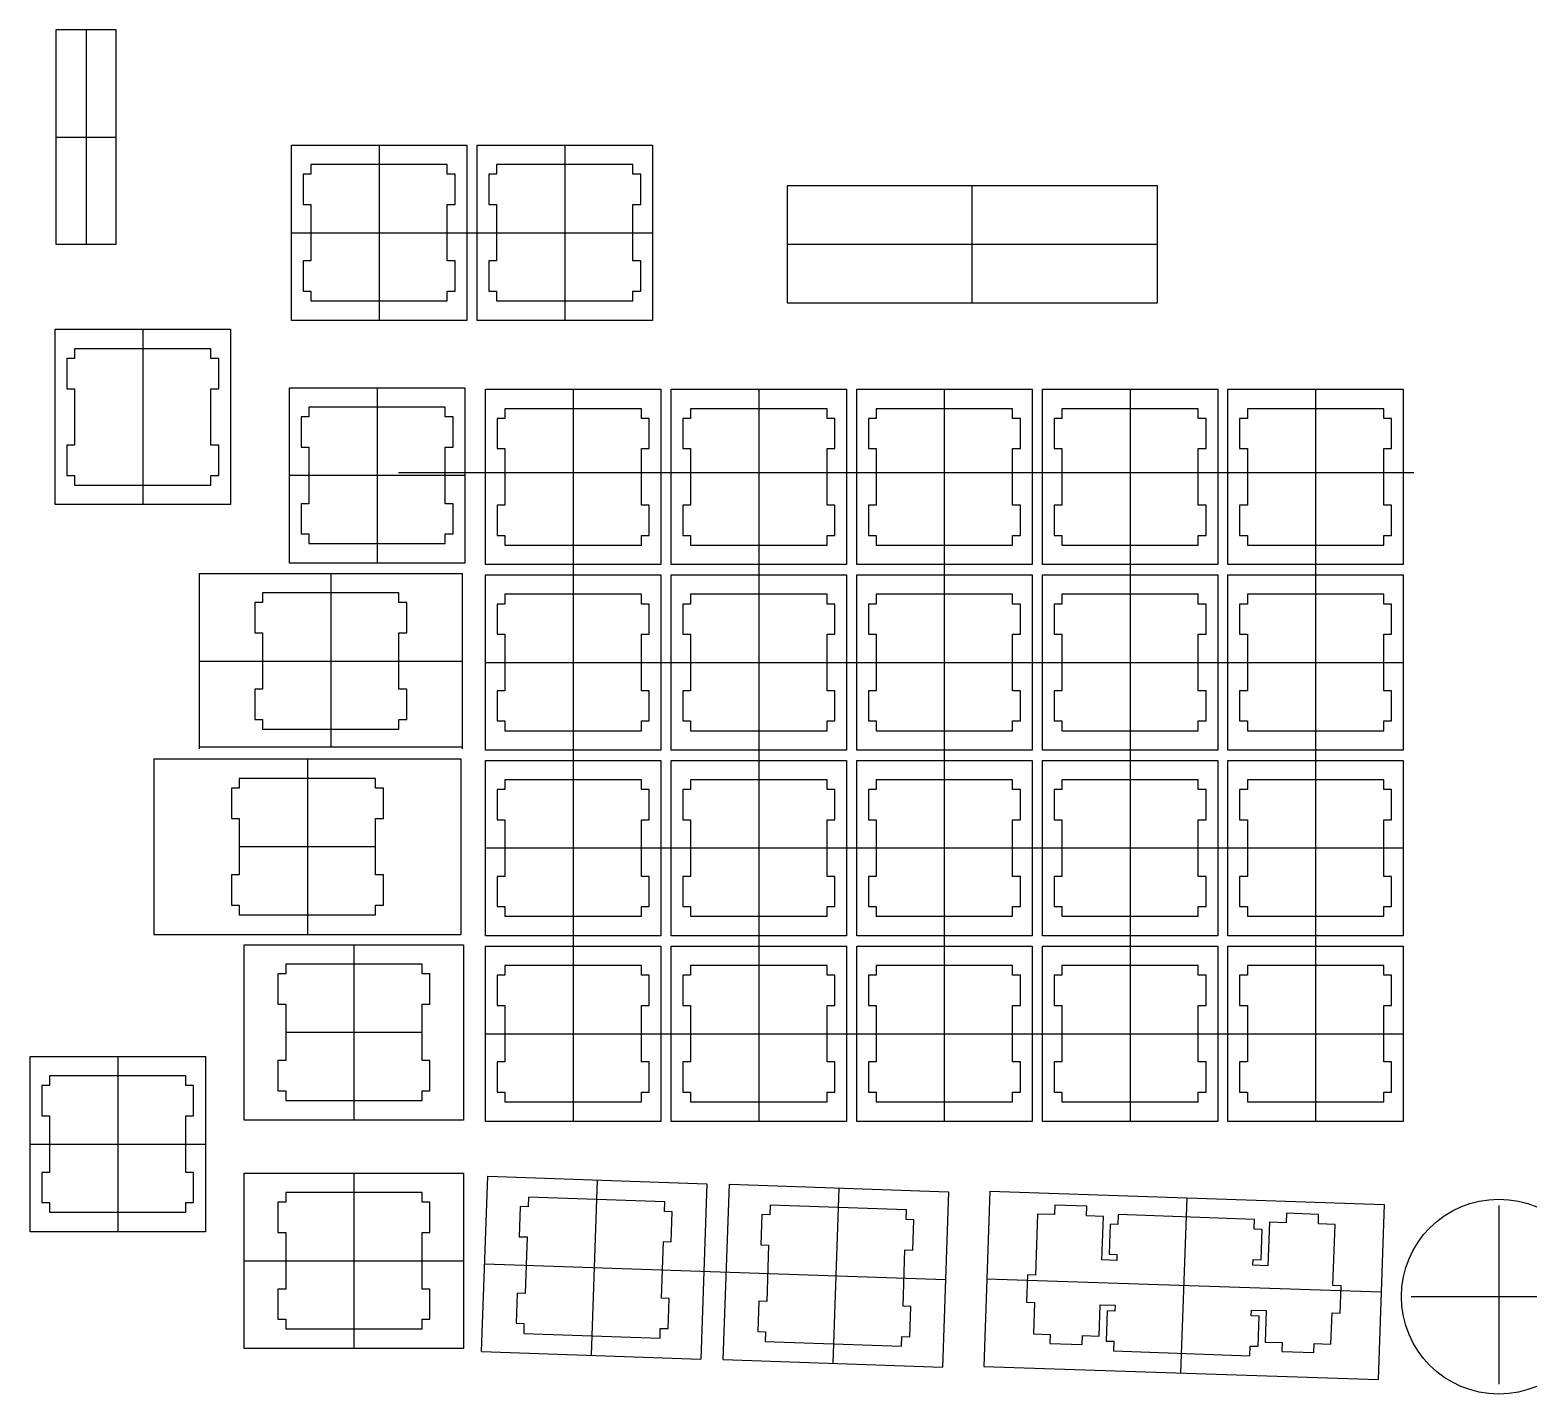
# Model space of a CAD drawing. Header units: millimetres. Extents: x -151 to 202, y -10 to 131.
# Drawn here: x -150.8 to 3, y -10 to 130 of the extents above; entities that cross this region are included whole.
import ezdxf

# ---------------------------------------------------------------- set-up
doc = ezdxf.new("R2010")
doc.units = ezdxf.units.MM
doc.layers.get('0').update_dxf_attribs({"color": 18, "lineweight": 25, "true_color": 0x000000})

msp = doc.modelspace()

# ---------------------------------------------------------------- linework, layer by layer
for p, q in [((-121.92, 116.19), (-121.92, 115.19)), ((-107.92, 116.19), (-121.92, 116.19)), ((-107.92, 115.19), (-107.92, 116.19)), ((-102.87, 116.19), (-102.87, 115.19)), ((-88.87, 116.19), (-102.87, 116.19)), ((-88.87, 115.19), (-88.87, 116.19)), ((-121.92, 115.19), (-122.72, 115.19)), ((-122.72, 115.19), (-122.72, 112.09)), ((-107.12, 115.19), (-107.92, 115.19)), ((-107.12, 112.09), (-107.12, 115.19)), ((-102.87, 115.19), (-103.67, 115.19)), ((-103.67, 115.19), (-103.67, 112.09)), ((-88.07, 115.19), (-88.87, 115.19)), ((-88.07, 112.09), (-88.07, 115.19)), ((-122.72, 112.09), (-121.92, 112.09)), ((-121.92, 112.09), (-121.92, 106.29)), ((-107.92, 106.29), (-107.92, 112.09)), ((-107.92, 112.09), (-107.12, 112.09)), ((-103.67, 112.09), (-102.87, 112.09)), ((-102.87, 112.09), (-102.87, 106.29)), ((-88.87, 106.29), (-88.87, 112.09)), ((-88.87, 112.09), (-88.07, 112.09)), ((-121.92, 106.29), (-122.72, 106.29)), ((-122.72, 106.29), (-122.72, 103.19)), ((-107.12, 106.29), (-107.92, 106.29)), ((-107.12, 103.19), (-107.12, 106.29)), ((-102.87, 106.29), (-103.67, 106.29)), ((-103.67, 106.29), (-103.67, 103.19)), ((-88.07, 106.29), (-88.87, 106.29)), ((-88.07, 103.19), (-88.07, 106.29)), ((-122.72, 103.19), (-121.92, 103.19)), ((-121.92, 103.19), (-121.92, 102.19)), ((-107.92, 102.19), (-107.92, 103.19)), ((-107.92, 103.19), (-107.12, 103.19)), ((-103.67, 103.19), (-102.87, 103.19)), ((-102.87, 103.19), (-102.87, 102.19)), ((-88.87, 102.19), (-88.87, 103.19)), ((-88.87, 103.19), (-88.07, 103.19)), ((-121.92, 102.19), (-107.92, 102.19)), ((-102.87, 102.19), (-88.87, 102.19)), ((-146.18, 97.28), (-146.18, 96.28)), ((-132.18, 97.28), (-146.18, 97.28)), ((-132.18, 96.28), (-132.18, 97.28)), ((-146.18, 96.28), (-146.98, 96.28)), ((-146.98, 96.28), (-146.98, 93.18)), ((-131.38, 96.28), (-132.18, 96.28)), ((-131.38, 93.18), (-131.38, 96.28)), ((-146.98, 93.18), (-146.18, 93.18)), ((-146.18, 93.18), (-146.18, 87.38)), ((-132.18, 87.38), (-132.18, 93.18)), ((-132.18, 93.18), (-131.38, 93.18)), ((-122.13, 91.28), (-122.13, 90.28)), ((-108.13, 91.28), (-122.13, 91.28)), ((-108.13, 90.28), (-108.13, 91.28)), ((-102, 91.13), (-102, 90.13)), ((-88, 91.13), (-102, 91.13)), ((-88, 90.13), (-88, 91.13)), ((-82.95, 91.13), (-82.95, 90.13)), ((-68.95, 91.13), (-82.95, 91.13)), ((-68.95, 90.13), (-68.95, 91.13)), ((-63.9, 91.13), (-63.9, 90.13)), ((-49.9, 91.13), (-63.9, 91.13)), ((-49.9, 90.13), (-49.9, 91.13)), ((-44.85, 91.13), (-44.85, 90.13)), ((-30.85, 91.13), (-44.85, 91.13)), ((-30.85, 90.13), (-30.85, 91.13)), ((-25.8, 91.13), (-25.8, 90.13)), ((-11.8, 91.13), (-25.8, 91.13)), ((-11.8, 90.13), (-11.8, 91.13)), ((-122.13, 90.28), (-122.93, 90.28)), ((-122.93, 90.28), (-122.93, 87.18)), ((-107.33, 90.28), (-108.13, 90.28)), ((-107.33, 87.18), (-107.33, 90.28)), ((-102, 90.13), (-102.8, 90.13)), ((-102.8, 90.13), (-102.8, 87.03)), ((-87.2, 90.13), (-88, 90.13)), ((-87.2, 87.03), (-87.2, 90.13)), ((-82.95, 90.13), (-83.75, 90.13)), ((-83.75, 90.13), (-83.75, 87.03)), ((-68.15, 90.13), (-68.95, 90.13)), ((-68.15, 87.03), (-68.15, 90.13)), ((-63.9, 90.13), (-64.7, 90.13)), ((-64.7, 90.13), (-64.7, 87.03)), ((-49.1, 90.13), (-49.9, 90.13)), ((-49.1, 87.03), (-49.1, 90.13)), ((-44.85, 90.13), (-45.65, 90.13)), ((-45.65, 90.13), (-45.65, 87.03)), ((-30.05, 90.13), (-30.85, 90.13)), ((-30.05, 87.03), (-30.05, 90.13)), ((-25.8, 90.13), (-26.6, 90.13)), ((-26.6, 90.13), (-26.6, 87.03)), ((-11, 90.13), (-11.8, 90.13)), ((-11, 87.03), (-11, 90.13)), ((-146.18, 87.38), (-146.98, 87.38)), ((-146.98, 87.38), (-146.98, 84.28)), ((-131.38, 87.38), (-132.18, 87.38)), ((-131.38, 84.28), (-131.38, 87.38)), ((-122.93, 87.18), (-122.13, 87.18)), ((-122.13, 87.18), (-122.13, 81.38)), ((-108.13, 81.38), (-108.13, 87.18)), ((-108.13, 87.18), (-107.33, 87.18)), ((-102.8, 87.03), (-102, 87.03)), ((-102, 87.03), (-102, 81.23)), ((-88, 81.23), (-88, 87.03)), ((-88, 87.03), (-87.2, 87.03)), ((-83.75, 87.03), (-82.95, 87.03)), ((-82.95, 87.03), (-82.95, 81.23)), ((-68.95, 81.23), (-68.95, 87.03)), ((-68.95, 87.03), (-68.15, 87.03)), ((-64.7, 87.03), (-63.9, 87.03)), ((-63.9, 87.03), (-63.9, 81.23)), ((-49.9, 81.23), (-49.9, 87.03)), ((-49.9, 87.03), (-49.1, 87.03)), ((-45.65, 87.03), (-44.85, 87.03)), ((-44.85, 87.03), (-44.85, 81.23)), ((-30.85, 81.23), (-30.85, 87.03)), ((-30.85, 87.03), (-30.05, 87.03)), ((-26.6, 87.03), (-25.8, 87.03)), ((-25.8, 87.03), (-25.8, 81.23)), ((-11.8, 81.23), (-11.8, 87.03)), ((-11.8, 87.03), (-11, 87.03)), ((-146.98, 84.28), (-146.18, 84.28)), ((-146.18, 84.28), (-146.18, 83.28)), ((-146.18, 83.28), (-132.18, 83.28)), ((-132.18, 83.28), (-132.18, 84.28)), ((-132.18, 84.28), (-131.38, 84.28)), ((-122.13, 81.38), (-122.93, 81.38)), ((-122.93, 81.38), (-122.93, 78.28)), ((-107.33, 81.38), (-108.13, 81.38)), ((-107.33, 78.28), (-107.33, 81.38)), ((-102, 81.23), (-102.8, 81.23)), ((-102.8, 81.23), (-102.8, 78.13)), ((-87.2, 81.23), (-88, 81.23)), ((-87.2, 78.13), (-87.2, 81.23)), ((-82.95, 81.23), (-83.75, 81.23)), ((-83.75, 81.23), (-83.75, 78.13)), ((-68.15, 81.23), (-68.95, 81.23)), ((-68.15, 78.13), (-68.15, 81.23)), ((-63.9, 81.23), (-64.7, 81.23)), ((-64.7, 81.23), (-64.7, 78.13)), ((-49.1, 81.23), (-49.9, 81.23)), ((-49.1, 78.13), (-49.1, 81.23)), ((-44.85, 81.23), (-45.65, 81.23)), ((-45.65, 81.23), (-45.65, 78.13)), ((-30.05, 81.23), (-30.85, 81.23)), ((-30.05, 78.13), (-30.05, 81.23)), ((-25.8, 81.23), (-26.6, 81.23)), ((-26.6, 81.23), (-26.6, 78.13)), ((-11, 81.23), (-11.8, 81.23)), ((-11, 78.13), (-11, 81.23)), ((-122.93, 78.28), (-122.13, 78.28)), ((-122.13, 78.28), (-122.13, 77.28)), ((-122.13, 77.28), (-108.13, 77.28)), ((-108.13, 77.28), (-108.13, 78.28)), ((-108.13, 78.28), (-107.33, 78.28)), ((-102.8, 78.13), (-102, 78.13)), ((-102, 78.13), (-102, 77.13)), ((-102, 77.13), (-88, 77.13)), ((-88, 77.13), (-88, 78.13)), ((-88, 78.13), (-87.2, 78.13)), ((-83.75, 78.13), (-82.95, 78.13)), ((-82.95, 78.13), (-82.95, 77.13)), ((-82.95, 77.13), (-68.95, 77.13)), ((-68.95, 77.13), (-68.95, 78.13)), ((-68.95, 78.13), (-68.15, 78.13)), ((-64.7, 78.13), (-63.9, 78.13)), ((-63.9, 78.13), (-63.9, 77.13)), ((-63.9, 77.13), (-49.9, 77.13)), ((-49.9, 77.13), (-49.9, 78.13)), ((-49.9, 78.13), (-49.1, 78.13)), ((-45.65, 78.13), (-44.85, 78.13)), ((-44.85, 78.13), (-44.85, 77.13)), ((-44.85, 77.13), (-30.85, 77.13)), ((-30.85, 77.13), (-30.85, 78.13)), ((-30.85, 78.13), (-30.05, 78.13)), ((-26.6, 78.13), (-25.8, 78.13)), ((-25.8, 78.13), (-25.8, 77.13)), ((-25.8, 77.13), (-11.8, 77.13)), ((-11.8, 77.13), (-11.8, 78.13)), ((-11.8, 78.13), (-11, 78.13)), ((-126.89, 71.23), (-127.69, 71.23)), ((-127.69, 71.23), (-127.69, 68.13)), ((-126.89, 72.23), (-126.89, 71.23)), ((-112.89, 72.23), (-126.89, 72.23)), ((-112.89, 71.23), (-112.89, 72.23)), ((-112.09, 71.23), (-112.89, 71.23)), ((-112.09, 68.13), (-112.09, 71.23)), ((-102, 71.08), (-102.8, 71.08)), ((-102.8, 71.08), (-102.8, 67.98)), ((-102, 72.08), (-102, 71.08)), ((-88, 72.08), (-102, 72.08)), ((-88, 71.08), (-88, 72.08)), ((-87.2, 71.08), (-88, 71.08)), ((-87.2, 67.98), (-87.2, 71.08)), ((-82.95, 71.08), (-83.75, 71.08)), ((-83.75, 71.08), (-83.75, 67.98)), ((-82.95, 72.08), (-82.95, 71.08)), ((-68.95, 72.08), (-82.95, 72.08)), ((-68.95, 71.08), (-68.95, 72.08)), ((-68.15, 71.08), (-68.95, 71.08)), ((-68.15, 67.98), (-68.15, 71.08)), ((-63.9, 71.08), (-64.7, 71.08)), ((-64.7, 71.08), (-64.7, 67.98)), ((-63.9, 72.08), (-63.9, 71.08)), ((-49.9, 72.08), (-63.9, 72.08)), ((-49.9, 71.08), (-49.9, 72.08)), ((-49.1, 71.08), (-49.9, 71.08)), ((-49.1, 67.98), (-49.1, 71.08)), ((-44.85, 71.08), (-45.65, 71.08)), ((-45.65, 71.08), (-45.65, 67.98)), ((-44.85, 72.08), (-44.85, 71.08)), ((-30.85, 72.08), (-44.85, 72.08)), ((-30.85, 71.08), (-30.85, 72.08)), ((-30.05, 71.08), (-30.85, 71.08)), ((-30.05, 67.98), (-30.05, 71.08)), ((-25.8, 71.08), (-26.6, 71.08)), ((-26.6, 71.08), (-26.6, 67.98)), ((-25.8, 72.08), (-25.8, 71.08)), ((-11.8, 72.08), (-25.8, 72.08)), ((-11.8, 71.08), (-11.8, 72.08)), ((-11, 71.08), (-11.8, 71.08)), ((-11, 67.98), (-11, 71.08)), ((-127.69, 68.13), (-126.89, 68.13)), ((-126.89, 68.13), (-126.89, 62.33)), ((-112.89, 62.33), (-112.89, 68.13)), ((-112.89, 68.13), (-112.09, 68.13)), ((-102.8, 67.98), (-102, 67.98)), ((-102, 67.98), (-102, 62.18)), ((-88, 62.18), (-88, 67.98)), ((-88, 67.98), (-87.2, 67.98)), ((-83.75, 67.98), (-82.95, 67.98)), ((-82.95, 67.98), (-82.95, 62.18)), ((-68.95, 62.18), (-68.95, 67.98)), ((-68.95, 67.98), (-68.15, 67.98)), ((-64.7, 67.98), (-63.9, 67.98)), ((-63.9, 67.98), (-63.9, 62.18)), ((-49.9, 62.18), (-49.9, 67.98)), ((-49.9, 67.98), (-49.1, 67.98)), ((-45.65, 67.98), (-44.85, 67.98)), ((-44.85, 67.98), (-44.85, 62.18)), ((-30.85, 62.18), (-30.85, 67.98)), ((-30.85, 67.98), (-30.05, 67.98)), ((-26.6, 67.98), (-25.8, 67.98)), ((-25.8, 67.98), (-25.8, 62.18)), ((-11.8, 62.18), (-11.8, 67.98)), ((-11.8, 67.98), (-11, 67.98)), ((-126.89, 62.33), (-127.69, 62.33)), ((-127.69, 62.33), (-127.69, 59.23)), ((-112.09, 62.33), (-112.89, 62.33)), ((-112.09, 59.23), (-112.09, 62.33)), ((-102, 62.18), (-102.8, 62.18)), ((-102.8, 62.18), (-102.8, 59.08)), ((-87.2, 62.18), (-88, 62.18)), ((-87.2, 59.08), (-87.2, 62.18)), ((-82.95, 62.18), (-83.75, 62.18)), ((-83.75, 62.18), (-83.75, 59.08)), ((-68.15, 62.18), (-68.95, 62.18)), ((-68.15, 59.08), (-68.15, 62.18)), ((-63.9, 62.18), (-64.7, 62.18)), ((-64.7, 62.18), (-64.7, 59.08)), ((-49.1, 62.18), (-49.9, 62.18)), ((-49.1, 59.08), (-49.1, 62.18)), ((-44.85, 62.18), (-45.65, 62.18)), ((-45.65, 62.18), (-45.65, 59.08)), ((-30.05, 62.18), (-30.85, 62.18)), ((-30.05, 59.08), (-30.05, 62.18)), ((-25.8, 62.18), (-26.6, 62.18)), ((-26.6, 62.18), (-26.6, 59.08)), ((-11, 62.18), (-11.8, 62.18)), ((-11, 59.08), (-11, 62.18)), ((-127.69, 59.23), (-126.89, 59.23)), ((-126.89, 59.23), (-126.89, 58.23)), ((-112.89, 58.23), (-112.89, 59.23)), ((-112.89, 59.23), (-112.09, 59.23)), ((-102.8, 59.08), (-102, 59.08)), ((-102, 59.08), (-102, 58.08)), ((-88, 58.08), (-88, 59.08)), ((-88, 59.08), (-87.2, 59.08)), ((-83.75, 59.08), (-82.95, 59.08)), ((-82.95, 59.08), (-82.95, 58.08)), ((-68.95, 58.08), (-68.95, 59.08)), ((-68.95, 59.08), (-68.15, 59.08)), ((-64.7, 59.08), (-63.9, 59.08)), ((-63.9, 59.08), (-63.9, 58.08)), ((-49.9, 58.08), (-49.9, 59.08)), ((-49.9, 59.08), (-49.1, 59.08)), ((-45.65, 59.08), (-44.85, 59.08)), ((-44.85, 59.08), (-44.85, 58.08)), ((-30.85, 58.08), (-30.85, 59.08)), ((-30.85, 59.08), (-30.05, 59.08)), ((-26.6, 59.08), (-25.8, 59.08)), ((-25.8, 59.08), (-25.8, 58.08)), ((-11.8, 58.08), (-11.8, 59.08)), ((-11.8, 59.08), (-11, 59.08)), ((-126.89, 58.23), (-112.89, 58.23)), ((-102, 58.08), (-88, 58.08)), ((-82.95, 58.08), (-68.95, 58.08)), ((-63.9, 58.08), (-49.9, 58.08)), ((-44.85, 58.08), (-30.85, 58.08)), ((-25.8, 58.08), (-11.8, 58.08)), ((-129.28, 53.18), (-129.28, 52.18)), ((-115.28, 53.18), (-129.28, 53.18)), ((-115.28, 52.18), (-115.28, 53.18)), ((-102, 53.03), (-102, 52.03)), ((-88, 53.03), (-102, 53.03)), ((-88, 52.03), (-88, 53.03)), ((-82.95, 53.03), (-82.95, 52.03)), ((-68.95, 53.03), (-82.95, 53.03)), ((-68.95, 52.03), (-68.95, 53.03)), ((-63.9, 53.03), (-63.9, 52.03)), ((-49.9, 53.03), (-63.9, 53.03)), ((-49.9, 52.03), (-49.9, 53.03)), ((-44.85, 53.03), (-44.85, 52.03)), ((-30.85, 53.03), (-44.85, 53.03)), ((-30.85, 52.03), (-30.85, 53.03)), ((-25.8, 53.03), (-25.8, 52.03)), ((-11.8, 53.03), (-25.8, 53.03)), ((-11.8, 52.03), (-11.8, 53.03)), ((-129.28, 52.18), (-130.08, 52.18)), ((-130.08, 52.18), (-130.08, 49.08)), ((-114.48, 52.18), (-115.28, 52.18)), ((-114.48, 49.08), (-114.48, 52.18)), ((-102, 52.03), (-102.8, 52.03)), ((-102.8, 52.03), (-102.8, 48.93)), ((-87.2, 52.03), (-88, 52.03)), ((-87.2, 48.93), (-87.2, 52.03)), ((-82.95, 52.03), (-83.75, 52.03)), ((-83.75, 52.03), (-83.75, 48.93)), ((-68.15, 52.03), (-68.95, 52.03)), ((-68.15, 48.93), (-68.15, 52.03)), ((-63.9, 52.03), (-64.7, 52.03)), ((-64.7, 52.03), (-64.7, 48.93)), ((-49.1, 52.03), (-49.9, 52.03)), ((-49.1, 48.93), (-49.1, 52.03)), ((-44.85, 52.03), (-45.65, 52.03)), ((-45.65, 52.03), (-45.65, 48.93)), ((-30.05, 52.03), (-30.85, 52.03)), ((-30.05, 48.93), (-30.05, 52.03)), ((-25.8, 52.03), (-26.6, 52.03)), ((-26.6, 52.03), (-26.6, 48.93)), ((-11, 52.03), (-11.8, 52.03)), ((-11, 48.93), (-11, 52.03)), ((-130.08, 49.08), (-129.28, 49.08)), ((-129.28, 49.08), (-129.28, 43.28)), ((-115.28, 43.28), (-115.28, 49.08)), ((-115.28, 49.08), (-114.48, 49.08)), ((-102.8, 48.93), (-102, 48.93)), ((-102, 48.93), (-102, 43.13)), ((-88, 43.13), (-88, 48.93)), ((-88, 48.93), (-87.2, 48.93)), ((-83.75, 48.93), (-82.95, 48.93)), ((-82.95, 48.93), (-82.95, 43.13)), ((-68.95, 43.13), (-68.95, 48.93)), ((-68.95, 48.93), (-68.15, 48.93)), ((-64.7, 48.93), (-63.9, 48.93)), ((-63.9, 48.93), (-63.9, 43.13)), ((-49.9, 43.13), (-49.9, 48.93)), ((-49.9, 48.93), (-49.1, 48.93)), ((-45.65, 48.93), (-44.85, 48.93)), ((-44.85, 48.93), (-44.85, 43.13)), ((-30.85, 43.13), (-30.85, 48.93)), ((-30.85, 48.93), (-30.05, 48.93)), ((-26.6, 48.93), (-25.8, 48.93)), ((-25.8, 48.93), (-25.8, 43.13)), ((-11.8, 43.13), (-11.8, 48.93)), ((-11.8, 48.93), (-11, 48.93)), ((-129.28, 43.28), (-130.08, 43.28)), ((-130.08, 43.28), (-130.08, 40.18)), ((-114.48, 43.28), (-115.28, 43.28)), ((-114.48, 40.18), (-114.48, 43.28)), ((-102, 43.13), (-102.8, 43.13)), ((-102.8, 43.13), (-102.8, 40.03)), ((-87.2, 43.13), (-88, 43.13)), ((-87.2, 40.03), (-87.2, 43.13)), ((-82.95, 43.13), (-83.75, 43.13)), ((-83.75, 43.13), (-83.75, 40.03)), ((-68.15, 43.13), (-68.95, 43.13)), ((-68.15, 40.03), (-68.15, 43.13)), ((-63.9, 43.13), (-64.7, 43.13)), ((-64.7, 43.13), (-64.7, 40.03)), ((-49.1, 43.13), (-49.9, 43.13)), ((-49.1, 40.03), (-49.1, 43.13)), ((-44.85, 43.13), (-45.65, 43.13)), ((-45.65, 43.13), (-45.65, 40.03)), ((-30.05, 43.13), (-30.85, 43.13)), ((-30.05, 40.03), (-30.05, 43.13)), ((-25.8, 43.13), (-26.6, 43.13)), ((-26.6, 43.13), (-26.6, 40.03)), ((-11, 43.13), (-11.8, 43.13)), ((-11, 40.03), (-11, 43.13)), ((-130.08, 40.18), (-129.28, 40.18)), ((-129.28, 40.18), (-129.28, 39.18)), ((-115.28, 39.18), (-115.28, 40.18)), ((-115.28, 40.18), (-114.48, 40.18)), ((-102.8, 40.03), (-102, 40.03)), ((-102, 40.03), (-102, 39.03)), ((-88, 39.03), (-88, 40.03)), ((-88, 40.03), (-87.2, 40.03)), ((-83.75, 40.03), (-82.95, 40.03)), ((-82.95, 40.03), (-82.95, 39.03)), ((-68.95, 39.03), (-68.95, 40.03)), ((-68.95, 40.03), (-68.15, 40.03)), ((-64.7, 40.03), (-63.9, 40.03)), ((-63.9, 40.03), (-63.9, 39.03)), ((-49.9, 39.03), (-49.9, 40.03)), ((-49.9, 40.03), (-49.1, 40.03)), ((-45.65, 40.03), (-44.85, 40.03)), ((-44.85, 40.03), (-44.85, 39.03)), ((-30.85, 39.03), (-30.85, 40.03)), ((-30.85, 40.03), (-30.05, 40.03)), ((-26.6, 40.03), (-25.8, 40.03)), ((-25.8, 40.03), (-25.8, 39.03)), ((-11.8, 39.03), (-11.8, 40.03)), ((-11.8, 40.03), (-11, 40.03)), ((-129.28, 39.18), (-115.28, 39.18)), ((-102, 39.03), (-88, 39.03)), ((-82.95, 39.03), (-68.95, 39.03)), ((-63.9, 39.03), (-49.9, 39.03)), ((-44.85, 39.03), (-30.85, 39.03)), ((-25.8, 39.03), (-11.8, 39.03)), ((-124.51, 34.13), (-124.51, 33.13)), ((-110.51, 34.13), (-124.51, 34.13)), ((-110.51, 33.13), (-110.51, 34.13)), ((-102, 33.98), (-102, 32.98)), ((-88, 33.98), (-102, 33.98)), ((-88, 32.98), (-88, 33.98)), ((-82.95, 33.98), (-82.95, 32.98)), ((-68.95, 33.98), (-82.95, 33.98)), ((-68.95, 32.98), (-68.95, 33.98)), ((-63.9, 33.98), (-63.9, 32.98)), ((-49.9, 33.98), (-63.9, 33.98)), ((-49.9, 32.98), (-49.9, 33.98)), ((-44.85, 33.98), (-44.85, 32.98)), ((-30.85, 33.98), (-44.85, 33.98)), ((-30.85, 32.98), (-30.85, 33.98)), ((-25.8, 33.98), (-25.8, 32.98)), ((-11.8, 33.98), (-25.8, 33.98)), ((-11.8, 32.98), (-11.8, 33.98)), ((-124.51, 33.13), (-125.31, 33.13)), ((-125.31, 33.13), (-125.31, 30.03)), ((-109.71, 33.13), (-110.51, 33.13)), ((-109.71, 30.03), (-109.71, 33.13)), ((-102, 32.98), (-102.8, 32.98)), ((-102.8, 32.98), (-102.8, 29.88)), ((-87.2, 32.98), (-88, 32.98)), ((-87.2, 29.88), (-87.2, 32.98)), ((-82.95, 32.98), (-83.75, 32.98)), ((-83.75, 32.98), (-83.75, 29.88)), ((-68.15, 32.98), (-68.95, 32.98)), ((-68.15, 29.88), (-68.15, 32.98)), ((-63.9, 32.98), (-64.7, 32.98)), ((-64.7, 32.98), (-64.7, 29.88)), ((-49.1, 32.98), (-49.9, 32.98)), ((-49.1, 29.88), (-49.1, 32.98)), ((-44.85, 32.98), (-45.65, 32.98)), ((-45.65, 32.98), (-45.65, 29.88)), ((-30.05, 32.98), (-30.85, 32.98)), ((-30.05, 29.88), (-30.05, 32.98)), ((-25.8, 32.98), (-26.6, 32.98)), ((-26.6, 32.98), (-26.6, 29.88)), ((-11, 32.98), (-11.8, 32.98)), ((-11, 29.88), (-11, 32.98)), ((-125.31, 30.03), (-124.51, 30.03)), ((-124.51, 30.03), (-124.51, 24.23)), ((-110.51, 24.23), (-110.51, 30.03)), ((-110.51, 30.03), (-109.71, 30.03)), ((-102.8, 29.88), (-102, 29.88)), ((-102, 29.88), (-102, 24.08)), ((-88, 24.08), (-88, 29.88)), ((-88, 29.88), (-87.2, 29.88)), ((-83.75, 29.88), (-82.95, 29.88)), ((-82.95, 29.88), (-82.95, 24.08)), ((-68.95, 24.08), (-68.95, 29.88)), ((-68.95, 29.88), (-68.15, 29.88)), ((-64.7, 29.88), (-63.9, 29.88)), ((-63.9, 29.88), (-63.9, 24.08)), ((-49.9, 24.08), (-49.9, 29.88)), ((-49.9, 29.88), (-49.1, 29.88)), ((-45.65, 29.88), (-44.85, 29.88)), ((-44.85, 29.88), (-44.85, 24.08)), ((-30.85, 24.08), (-30.85, 29.88)), ((-30.85, 29.88), (-30.05, 29.88)), ((-26.6, 29.88), (-25.8, 29.88)), ((-25.8, 29.88), (-25.8, 24.08)), ((-11.8, 24.08), (-11.8, 29.88)), ((-11.8, 29.88), (-11, 29.88)), ((-124.51, 24.23), (-125.31, 24.23)), ((-125.31, 24.23), (-125.31, 21.13)), ((-109.71, 24.23), (-110.51, 24.23)), ((-109.71, 21.13), (-109.71, 24.23)), ((-102, 24.08), (-102.8, 24.08)), ((-102.8, 24.08), (-102.8, 20.98)), ((-87.2, 24.08), (-88, 24.08)), ((-87.2, 20.98), (-87.2, 24.08)), ((-82.95, 24.08), (-83.75, 24.08)), ((-83.75, 24.08), (-83.75, 20.98)), ((-68.15, 24.08), (-68.95, 24.08)), ((-68.15, 20.98), (-68.15, 24.08)), ((-63.9, 24.08), (-64.7, 24.08)), ((-64.7, 24.08), (-64.7, 20.98)), ((-49.1, 24.08), (-49.9, 24.08)), ((-49.1, 20.98), (-49.1, 24.08)), ((-44.85, 24.08), (-45.65, 24.08)), ((-45.65, 24.08), (-45.65, 20.98)), ((-30.05, 24.08), (-30.85, 24.08)), ((-30.05, 20.98), (-30.05, 24.08)), ((-25.8, 24.08), (-26.6, 24.08)), ((-26.6, 24.08), (-26.6, 20.98)), ((-11, 24.08), (-11.8, 24.08)), ((-11, 20.98), (-11, 24.08)), ((-148.75, 21.65), (-149.55, 21.65)), ((-149.55, 21.65), (-149.55, 18.55)), ((-148.75, 22.65), (-148.75, 21.65)), ((-134.75, 22.65), (-148.75, 22.65)), ((-134.75, 21.65), (-134.75, 22.65)), ((-133.96, 21.65), (-134.75, 21.65)), ((-133.96, 18.55), (-133.96, 21.65)), ((-125.31, 21.13), (-124.51, 21.13)), ((-124.51, 21.13), (-124.51, 20.13)), ((-124.51, 20.13), (-110.51, 20.13)), ((-110.51, 20.13), (-110.51, 21.13)), ((-110.51, 21.13), (-109.71, 21.13)), ((-102.8, 20.98), (-102, 20.98)), ((-102, 20.98), (-102, 19.98)), ((-88, 19.98), (-88, 20.98)), ((-88, 20.98), (-87.2, 20.98)), ((-83.75, 20.98), (-82.95, 20.98)), ((-82.95, 20.98), (-82.95, 19.98)), ((-68.95, 19.98), (-68.95, 20.98)), ((-68.95, 20.98), (-68.15, 20.98)), ((-64.7, 20.98), (-63.9, 20.98)), ((-63.9, 20.98), (-63.9, 19.98)), ((-49.9, 19.98), (-49.9, 20.98)), ((-49.9, 20.98), (-49.1, 20.98)), ((-45.65, 20.98), (-44.85, 20.98)), ((-44.85, 20.98), (-44.85, 19.98)), ((-30.85, 19.98), (-30.85, 20.98)), ((-30.85, 20.98), (-30.05, 20.98)), ((-26.6, 20.98), (-25.8, 20.98)), ((-25.8, 20.98), (-25.8, 19.98)), ((-11.8, 19.98), (-11.8, 20.98)), ((-11.8, 20.98), (-11, 20.98)), ((-149.55, 18.55), (-148.75, 18.55)), ((-148.75, 18.55), (-148.75, 12.75)), ((-134.75, 12.75), (-134.75, 18.55)), ((-134.75, 18.55), (-133.96, 18.55)), ((-102, 19.98), (-88, 19.98)), ((-82.95, 19.98), (-68.95, 19.98)), ((-63.9, 19.98), (-49.9, 19.98)), ((-44.85, 19.98), (-30.85, 19.98)), ((-25.8, 19.98), (-11.8, 19.98)), ((-148.75, 12.75), (-149.55, 12.75)), ((-149.55, 12.75), (-149.55, 9.65)), ((-133.96, 12.75), (-134.75, 12.75)), ((-133.96, 9.65), (-133.96, 12.75)), ((-149.55, 9.65), (-148.75, 9.65)), ((-148.75, 9.65), (-148.75, 8.65)), ((-134.75, 8.65), (-134.75, 9.65)), ((-134.75, 9.65), (-133.96, 9.65)), ((-124.51, 9.68), (-125.31, 9.68)), ((-125.31, 9.68), (-125.31, 6.58)), ((-124.51, 10.68), (-124.51, 9.68)), ((-110.51, 10.68), (-124.51, 10.68)), ((-110.51, 9.68), (-110.51, 10.68)), ((-109.71, 9.68), (-110.51, 9.68)), ((-109.71, 6.58), (-109.71, 9.68)), ((-100.43, 9.25), (-100.54, 6.15)), ((-99.63, 9.22), (-100.43, 9.25)), ((-99.59, 10.22), (-99.63, 9.22)), ((-85.6, 9.73), (-99.59, 10.22)), ((-85.64, 8.73), (-85.6, 9.73)), ((-74.79, 9.39), (-74.83, 8.39)), ((-60.8, 8.9), (-74.79, 9.39)), ((-45.57, 9.39), (-45.61, 8.41)), ((-42.27, 9.27), (-45.57, 9.39)), ((-42.31, 8.29), (-42.27, 9.27)), ((-148.75, 8.65), (-134.75, 8.65)), ((-84.84, 8.71), (-85.64, 8.73)), ((-84.94, 5.61), (-84.84, 8.71)), ((-75.63, 8.42), (-75.74, 5.32)), ((-74.83, 8.39), (-75.63, 8.42)), ((-60.84, 7.9), (-60.8, 8.9)), ((-60.04, 7.88), (-60.84, 7.9)), ((-60.15, 4.78), (-60.04, 7.88)), ((-47.33, 8.47), (-47.55, 2.2)), ((-45.61, 8.41), (-47.33, 8.47)), ((-40.58, 8.23), (-42.31, 8.29)), ((-40.74, 3.76), (-40.58, 8.23)), ((-39.05, 8.41), (-39.09, 7.41)), ((-25.06, 7.92), (-39.05, 8.41)), ((-25.1, 6.92), (-25.06, 7.92)), ((-21.79, 8.55), (-21.82, 7.58)), ((-18.49, 8.44), (-21.79, 8.55)), ((-18.52, 7.46), (-18.49, 8.44)), ((-125.31, 6.58), (-124.51, 6.58)), ((-124.51, 6.58), (-124.51, 0.78)), ((-110.51, 0.78), (-110.51, 6.58)), ((-110.51, 6.58), (-109.71, 6.58)), ((-100.54, 6.15), (-99.74, 6.12)), ((-39.89, 7.44), (-39.99, 4.34)), ((-39.09, 7.41), (-39.89, 7.44)), ((-24.3, 6.89), (-25.1, 6.92)), ((-24.4, 3.79), (-24.3, 6.89)), ((-23.55, 7.64), (-23.7, 3.17)), ((-21.82, 7.58), (-23.55, 7.64)), ((-16.8, 7.4), (-18.52, 7.46)), ((-17.02, 1.13), (-16.8, 7.4)), ((-99.74, 6.12), (-99.94, 0.33)), ((-85.95, -0.16), (-85.74, 5.64)), ((-85.74, 5.64), (-84.94, 5.61)), ((-75.74, 5.32), (-74.94, 5.29)), ((-74.94, 5.29), (-75.14, -0.5)), ((-61.15, -0.99), (-60.95, 4.8)), ((-60.95, 4.8), (-60.15, 4.78)), ((-39.22, 3.71), (-40.74, 3.76)), ((-39.99, 4.34), (-39.2, 4.31)), ((-39.2, 4.31), (-39.22, 3.71)), ((-25.23, 3.22), (-25.2, 3.82)), ((-23.7, 3.17), (-25.23, 3.22)), ((-25.2, 3.82), (-24.4, 3.79)), ((-48.37, 2.23), (-48.47, -0.57)), ((-47.55, 2.2), (-48.37, 2.23)), ((-124.51, 0.78), (-125.31, 0.78)), ((-125.31, 0.78), (-125.31, -2.32)), ((-109.71, 0.78), (-110.51, 0.78)), ((-109.71, -2.32), (-109.71, 0.78)), ((-100.74, 0.36), (-100.85, -2.74)), ((-99.94, 0.33), (-100.74, 0.36)), ((-16.19, 1.11), (-17.02, 1.13)), ((-16.29, -1.69), (-16.19, 1.11)), ((-85.15, -0.19), (-85.95, -0.16)), ((-85.25, -3.29), (-85.15, -0.19)), ((-75.94, -0.48), (-76.05, -3.57)), ((-75.14, -0.5), (-75.94, -0.48)), ((-60.35, -1.02), (-61.15, -0.99)), ((-60.46, -4.12), (-60.35, -1.02)), ((-48.47, -0.57), (-47.65, -0.6)), ((-47.65, -0.6), (-47.76, -3.83)), ((-41.01, -4.06), (-40.9, -0.83)), ((-40.9, -0.83), (-39.38, -0.89)), ((-40.2, -1.46), (-40.31, -4.56)), ((-39.4, -1.49), (-40.2, -1.46)), ((-39.38, -0.89), (-39.4, -1.49)), ((-25.41, -1.97), (-25.39, -1.38)), ((-25.39, -1.38), (-23.86, -1.43)), ((-23.86, -1.43), (-23.97, -4.66)), ((-125.31, -2.32), (-124.51, -2.32)), ((-124.51, -2.32), (-124.51, -3.32)), ((-110.51, -3.32), (-110.51, -2.32)), ((-110.51, -2.32), (-109.71, -2.32)), ((-100.85, -2.74), (-100.05, -2.77)), ((-100.05, -2.77), (-100.08, -3.77)), ((-24.61, -2), (-25.41, -1.97)), ((-24.71, -5.1), (-24.61, -2)), ((-17.23, -4.89), (-17.12, -1.66)), ((-17.12, -1.66), (-16.29, -1.69)), ((-124.51, -3.32), (-110.51, -3.32)), ((-100.08, -3.77), (-86.09, -4.26)), ((-86.09, -4.26), (-86.06, -3.26)), ((-86.06, -3.26), (-85.25, -3.29)), ((-76.05, -3.57), (-75.25, -3.6)), ((-75.25, -3.6), (-75.28, -4.6)), ((-75.28, -4.6), (-61.29, -5.09)), ((-61.29, -5.09), (-61.26, -4.09)), ((-61.26, -4.09), (-60.46, -4.12)), ((-47.76, -3.83), (-46.04, -3.89)), ((-46.04, -3.89), (-46.07, -4.81)), ((-42.77, -4.92), (-42.74, -4)), ((-42.74, -4), (-41.01, -4.06)), ((-40.31, -4.56), (-39.51, -4.58)), ((-39.51, -4.58), (-39.54, -5.58)), ((-46.07, -4.81), (-42.77, -4.92)), ((-39.54, -5.58), (-25.55, -6.07)), ((-25.55, -6.07), (-25.51, -5.07)), ((-25.51, -5.07), (-24.71, -5.1)), ((-23.97, -4.66), (-22.25, -4.72)), ((-22.25, -4.72), (-22.28, -5.64)), ((-22.28, -5.64), (-18.98, -5.75)), ((-18.98, -5.75), (-18.95, -4.83)), ((-18.95, -4.83), (-17.23, -4.89))]:
    msp.add_line(p, q)
at = {"lineweight": -2}
for p, q in [((-128.76, 18.12), (-128.76, 36.11)), ((-106.26, 36.11), (-106.26, 18.12)), ((-128.76, -5.32), (-128.76, 12.68)), ((-106.26, 12.68), (-106.26, -5.32)), ((-104.4, -5.62), (-103.77, 12.37)), ((-81.28, 11.58), (-81.91, -6.41)), ((-79.6, -6.45), (-78.97, 11.54)), ((-56.49, 10.75), (-57.11, -7.24))]:
    msp.add_line(p, q, dxfattribs=at)
at = {"flags": 128}
for points in [[(-148.1, 108), (-141.9, 108), (-141.9, 130), (-148.1, 130), (-148.1, 108)], [(-145, 130), (-145, 108)], [(-148.1, 119), (-141.9, 119)], [(-73.04, 102), (-35.04, 102), (-35.04, 114), (-73.04, 114), (-73.04, 102)], [(-54.04, 102), (-54.04, 114)], [(-73.04, 108), (-35.04, 108)], [(-106.13, 84.28), (-124.13, 84.28)], [(-8.73, 84.56), (-112.93, 84.56)], [(-119.89, 74.22), (-119.89, 56.38)], [(-133.39, 65.23), (-106.39, 65.23)], [(-104, 65.08), (-9.8, 65.08)], [(-129.28, 46.18), (-115.28, 46.18)], [(-9.8, 46.03), (-104, 46.03)], [(-124.51, 27.13), (-110.51, 27.13)], [(-104, 26.98), (-9.8, 26.98)], [(-32.62, -7.84), (-31.99, 10.15)], [(-128.76, 3.68), (-106.26, 3.68)], [(-104.08, 3.37), (-56.8, 1.76)], [(-52.54, 1.84), (-12.06, 0.48)]]:
    msp.add_lwpolyline(points, dxfattribs=at)
at = {"lineweight": -2, "flags": 128}
for points in [[(-105.92, 100.19), (-123.92, 100.19), (-123.92, 118.19), (-105.92, 118.19)], [(-86.87, 100.19), (-104.87, 100.19), (-104.87, 118.19), (-86.87, 118.19)], [(-130.18, 81.28), (-148.18, 81.28), (-148.18, 99.28), (-130.18, 99.28)], [(-106.13, 75.28), (-124.13, 75.28), (-124.13, 93.28), (-106.13, 93.28)], [(-86, 75.13), (-104, 75.13), (-104, 93.13), (-86, 93.13)], [(-66.95, 75.13), (-84.95, 75.13), (-84.95, 93.13), (-66.95, 93.13)], [(-47.9, 75.13), (-65.9, 75.13), (-65.9, 93.13), (-47.9, 93.13)], [(-28.85, 75.13), (-46.85, 75.13), (-46.85, 93.13), (-28.85, 93.13)], [(-9.8, 75.13), (-27.8, 75.13), (-27.8, 93.13), (-9.8, 93.13)], [(-86, 56.08), (-104, 56.08), (-104, 74.08), (-86, 74.08)], [(-66.95, 56.08), (-84.95, 56.08), (-84.95, 74.08), (-66.95, 74.08)], [(-47.9, 56.08), (-65.9, 56.08), (-65.9, 74.08), (-47.9, 74.08)], [(-28.85, 56.08), (-46.85, 56.08), (-46.85, 74.08), (-28.85, 74.08)], [(-9.8, 56.08), (-27.8, 56.08), (-27.8, 74.08), (-9.8, 74.08)], [(-86, 37.03), (-104, 37.03), (-104, 55.03), (-86, 55.03)], [(-66.95, 37.03), (-84.95, 37.03), (-84.95, 55.03), (-66.95, 55.03)], [(-47.9, 37.03), (-65.9, 37.03), (-65.9, 55.03), (-47.9, 55.03)], [(-28.85, 37.03), (-46.85, 37.03), (-46.85, 55.03), (-28.85, 55.03)], [(-9.8, 37.03), (-27.8, 37.03), (-27.8, 55.03), (-9.8, 55.03)], [(-86, 17.98), (-104, 17.98), (-104, 35.98), (-86, 35.98)], [(-66.95, 17.98), (-84.95, 17.98), (-84.95, 35.98), (-66.95, 35.98)], [(-47.9, 17.98), (-65.9, 17.98), (-65.9, 35.98), (-47.9, 35.98)], [(-28.85, 17.98), (-46.85, 17.98), (-46.85, 35.98), (-28.85, 35.98)], [(-9.8, 17.98), (-27.8, 17.98), (-27.8, 35.98), (-9.8, 35.98)], [(-132.75, 6.65), (-150.75, 6.65), (-150.75, 24.65), (-132.75, 24.65)]]:
    msp.add_lwpolyline(points, close=True, dxfattribs=at)
for points in [[(-114.92, 118.19), (-114.92, 100.19)], [(-95.87, 118.19), (-95.87, 100.19)], [(-123.92, 109.19), (-86.87, 109.19)], [(-139.18, 99.28), (-139.18, 81.28)], [(-115.13, 93.28), (-115.13, 75.28)], [(-95, 93.13), (-95, 17.98)], [(-75.95, 93.13), (-75.95, 17.98)], [(-56.9, 17.98), (-56.9, 93.13)], [(-37.85, 93.13), (-37.85, 17.98)], [(-18.8, 93.13), (-18.8, 17.98)], [(-133.39, 74.22), (-133.39, 56.23)], [(-133.39, 74.22), (-106.39, 74.22)], [(-106.39, 74.22), (-106.39, 56.23)], [(-106.39, 56.38), (-133.39, 56.38)], [(-138.03, 55.18), (-138.03, 37.18)], [(-138.03, 55.18), (-106.53, 55.18)], [(-122.28, 55.18), (-122.28, 37.18)], [(-106.53, 55.18), (-106.53, 37.18)], [(-138.03, 37.18), (-106.53, 37.18)], [(-128.76, 36.11), (-106.26, 36.11)], [(-117.51, 36.13), (-117.51, 18.13)], [(-141.75, 24.65), (-141.75, 6.65)], [(-106.26, 18.12), (-128.76, 18.12)], [(-150.75, 15.65), (-132.75, 15.65)], [(-128.76, 12.68), (-106.26, 12.68)], [(-117.51, 12.68), (-117.51, -5.32)], [(-103.77, 12.37), (-81.28, 11.58)], [(-92.53, 11.98), (-93.16, -6.01)], [(-78.97, 11.54), (-56.49, 10.75)], [(-67.73, 11.14), (-68.36, -6.84)], [(-52.23, 10.83), (-52.86, -7.16)], [(-52.23, 10.83), (-11.75, 9.47)], [(-11.75, 9.47), (-12.38, -8.52)], [(0, 9.35), (0, -8.66)], [(0, 9), (0, -9)], [(-9, 0), (9, 0)], [(-106.26, -5.32), (-128.76, -5.32)], [(-104.4, -5.62), (-81.91, -6.41)], [(-79.6, -6.45), (-57.11, -7.24)], [(-52.86, -7.16), (-12.38, -8.52)]]:
    msp.add_lwpolyline(points, dxfattribs=at)
msp.add_circle((0, 0), 10)

doc.saveas('drawing.dxf')
